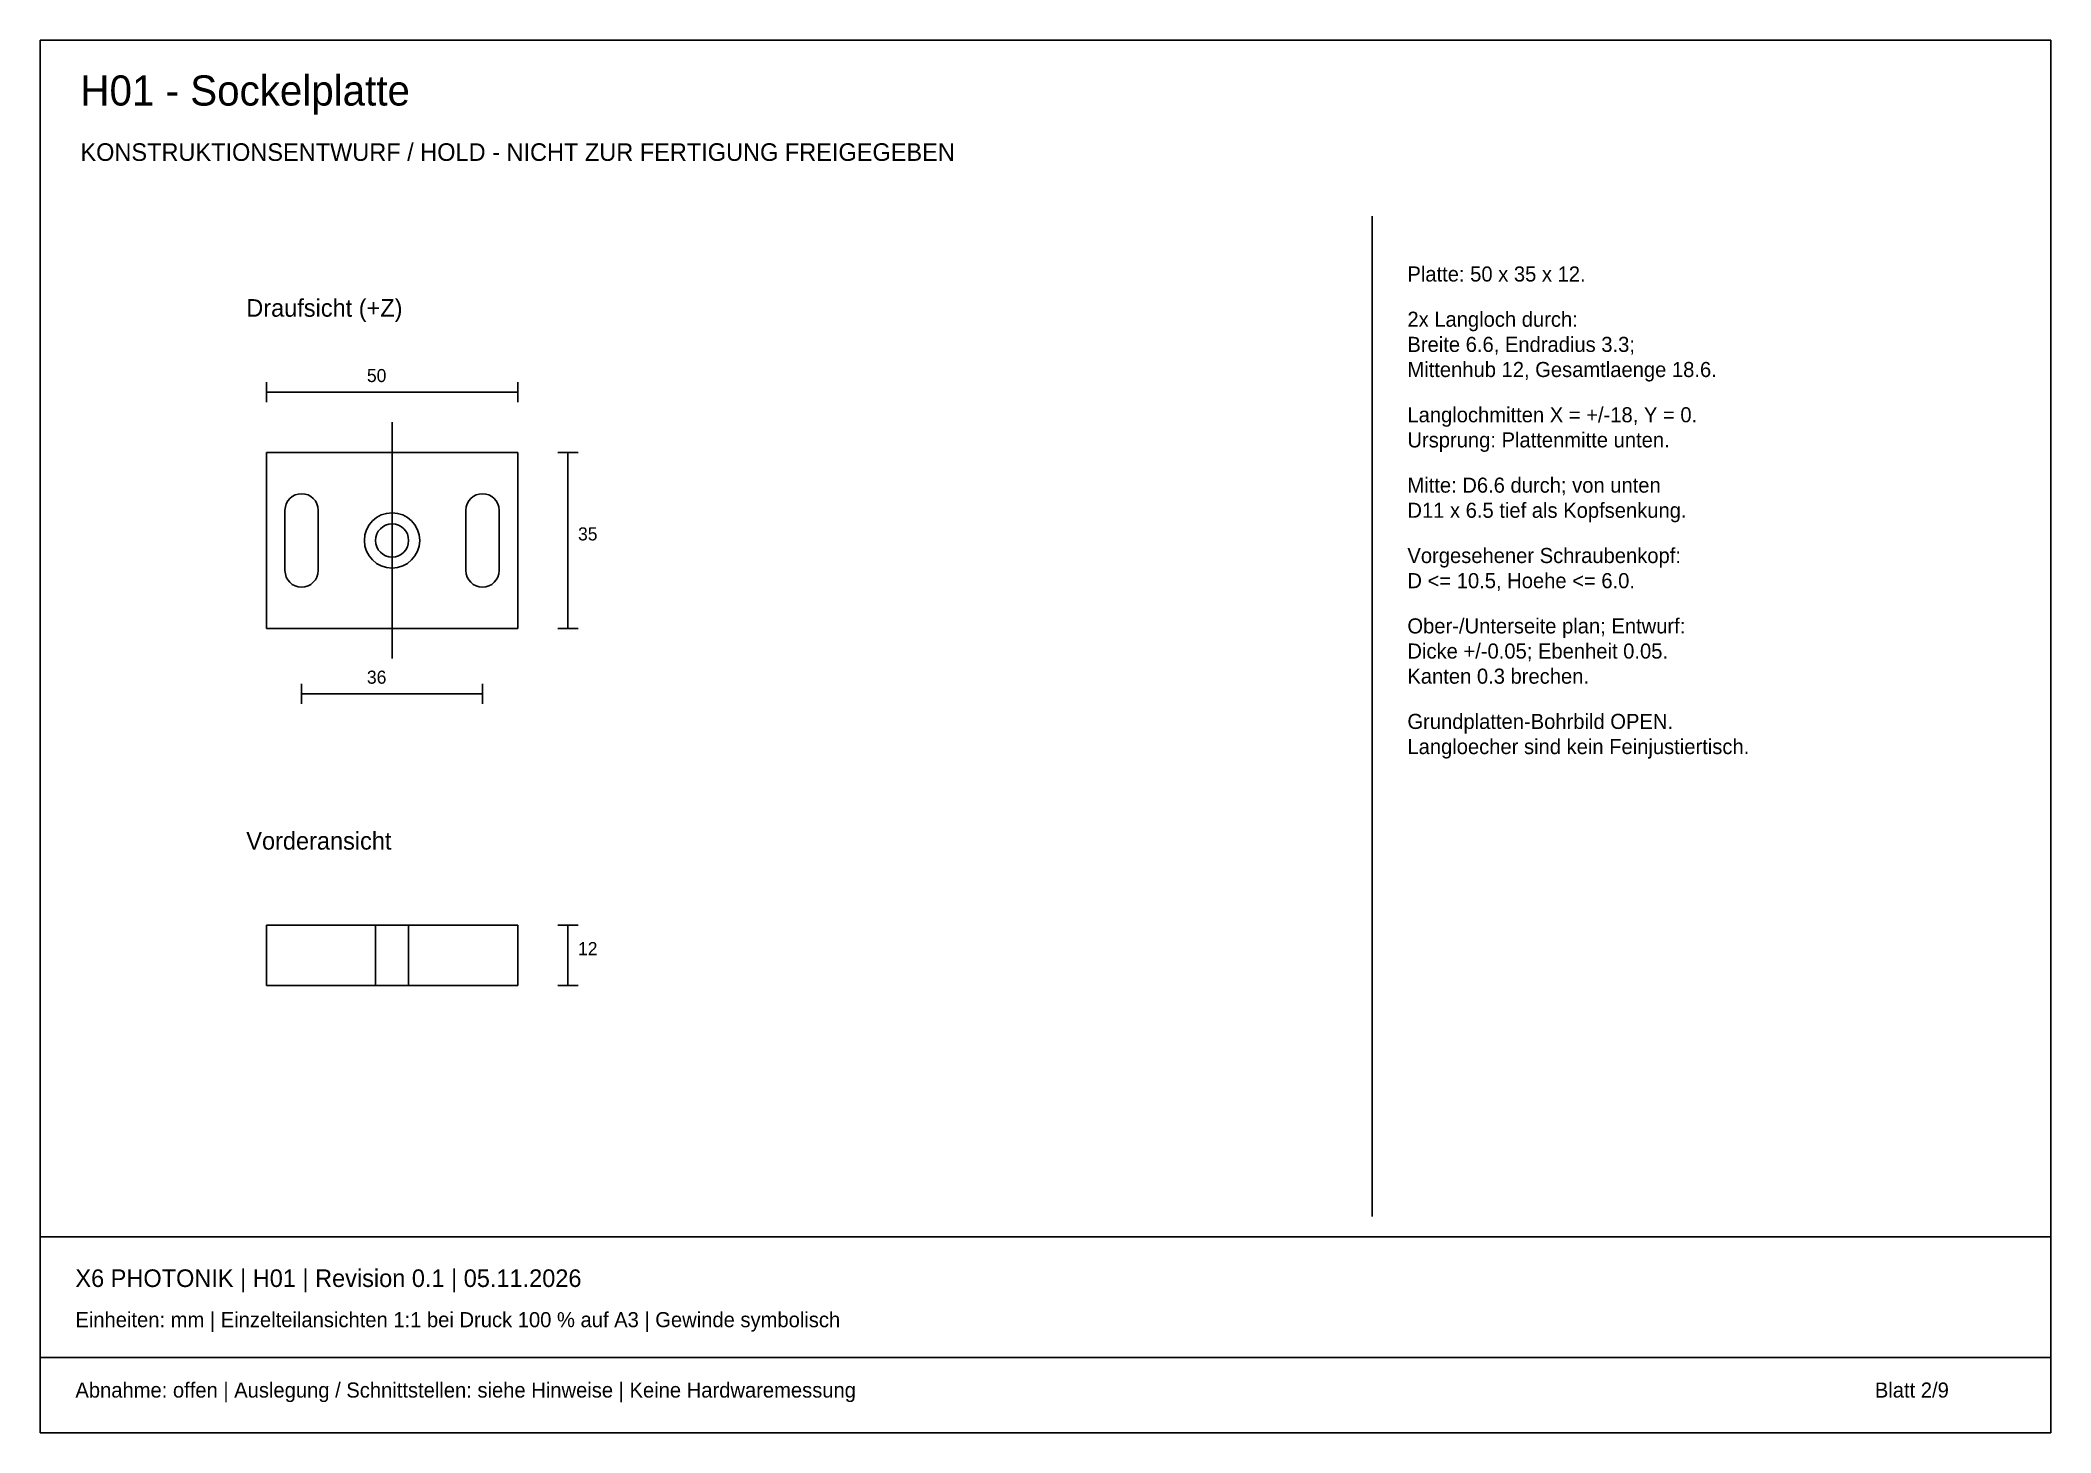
# Model space of a CAD drawing. Header units: millimetres. Extents: x 10 to 410, y 10 to 287.
import ezdxf

# ---------------------------------------------------------------- set-up
doc = ezdxf.new("R2010")
doc.units = ezdxf.units.MM
for name, color, linetype in [('CENTER', 4, 'Continuous'), ('GEOMETRY', 7, 'Continuous'), ('TEXT', 7, 'Continuous')]:
    doc.layers.add(name, color=color, linetype=linetype)

msp = doc.modelspace()

# ---------------------------------------------------------------- linework, layer by layer
for p, q in [((58.7, 181.5), (58.7, 193.5)), ((65.3, 181.5), (65.3, 193.5)), ((94.7, 181.5), (94.7, 193.5)), ((101.3, 181.5), (101.3, 193.5))]:
    msp.add_line(p, q)
for centre, start, end in [((62, 193.5), 0, 180), ((98, 193.5), 0, 180), ((62, 181.5), 180, 360), ((98, 181.5), 180, 360)]:
    msp.add_arc(centre, 3.3, start, end)
at = {"layer": 'CENTER'}
for p, q in [((80, 164), (80, 211)), ((76.7, 99), (76.7, 111)), ((83.3, 99), (83.3, 111))]:
    msp.add_line(p, q, dxfattribs=at)
at = {"layer": 'GEOMETRY'}
for p, q in [((410, 287), (10, 287)), ((10, 287), (10, 10)), ((410, 10), (410, 287)), ((275, 53), (275, 252)), ((55, 215), (55, 219)), ((55, 217), (105, 217)), ((105, 215), (105, 219)), ((105, 205), (55, 205)), ((55, 205), (55, 170)), ((105, 170), (105, 205)), ((113, 205), (117, 205)), ((115, 170), (115, 205)), ((55, 170), (105, 170)), ((113, 170), (117, 170)), ((62, 155), (62, 159)), ((62, 157), (98, 157)), ((98, 155), (98, 159)), ((105, 111), (55, 111)), ((55, 111), (55, 99)), ((105, 99), (105, 111)), ((113, 111), (117, 111)), ((115, 99), (115, 111)), ((55, 99), (105, 99)), ((113, 99), (117, 99)), ((10, 49), (410, 49)), ((10, 25), (410, 25)), ((10, 10), (410, 10))]:
    msp.add_line(p, q, dxfattribs=at)
for radius in [5.5, 3.3]:
    msp.add_circle((80, 187.5), radius, dxfattribs=at)

# ---------------------------------------------------------------- texts
at = {"layer": 'TEXT'}
for s, height, p in [('H01 - Sockelplatte', 6, (18, 274)), ('KONSTRUKTIONSENTWURF / HOLD - NICHT ZUR FERTIGUNG FREIGEGEBEN', 3.5, (18, 263)), ('Platte: 50 x 35 x 12.', 3, (282, 239)), ('Draufsicht (+Z)', 3.5, (51, 232)), ('2x Langloch durch:', 3, (282, 230)), ('Breite 6.6, Endradius 3.3;', 3, (282, 225)), ('50', 2.6, (75, 219)), ('Mittenhub 12, Gesamtlaenge 18.6.', 3, (282, 220)), ('Langlochmitten X = +/-18, Y = 0.', 3, (282, 211)), ('Ursprung: Plattenmitte unten.', 3, (282, 206)), ('Mitte: D6.6 durch; von unten', 3, (282, 197)), ('D11 x 6.5 tief als Kopfsenkung.', 3, (282, 192)), ('35', 2.6, (117, 187.5)), ('Vorgesehener Schraubenkopf:', 3, (282, 183)), ('D <= 10.5, Hoehe <= 6.0.', 3, (282, 178)), ('Ober-/Unterseite plan; Entwurf:', 3, (282, 169)), ('Dicke +/-0.05; Ebenheit 0.05.', 3, (282, 164)), ('36', 2.6, (75, 159)), ('Kanten 0.3 brechen.', 3, (282, 159)), ('Grundplatten-Bohrbild OPEN.', 3, (282, 150)), ('Langloecher sind kein Feinjustiertisch.', 3, (282, 145)), ('Vorderansicht', 3.5, (51, 126)), ('12', 2.6, (117, 105)), ('X6 PHOTONIK | H01 | Revision 0.1 | 05.11.2026', 3.5, (17, 39)), ('Einheiten: mm | Einzelteilansichten 1:1 bei Druck 100 % auf A3 | Gewinde symbolisch', 3, (17, 31)), ('Abnahme: offen | Auslegung / Schnittstellen: siehe Hinweise | Keine Hardwaremessung', 3, (17, 17)), ('Blatt 2/9', 3, (375, 17))]:
    msp.add_text(s, height=height, dxfattribs=at).set_placement(p)

doc.saveas('drawing.dxf')
